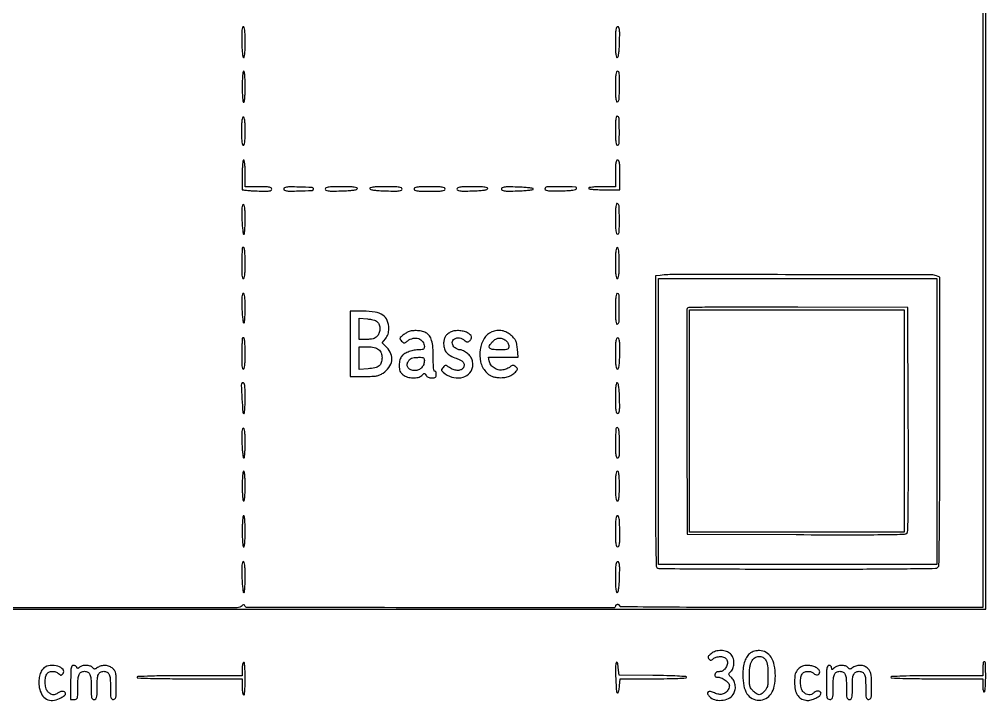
# Model space of a CAD drawing. Extents: x 0 to 1465, y 68 to 977.
# Drawn here: x 813 to 1465, y 68 to 528 of the extents above; entities that cross this region are included whole.
import ezdxf

# ---------------------------------------------------------------- set-up
doc = ezdxf.new("R2010")
doc.units = 0

msp = doc.modelspace()

# ---------------------------------------------------------------- linework, layer by layer
for points in [[(38.002529, 521), (38.010047, 130), (751.505024, 130), (1465, 130), (1465, 521), (1465, 912), (751.497505, 912), (37.99501, 912)], [(1432, 256.5), (1432, 160), (1338, 160), (1244, 160), (1244, 256.5), (1244, 353), (1338, 353), (1432, 353)], [(1410, 257), (1410, 182), (1337.5, 182), (1265, 182), (1265, 257), (1265, 332), (1337.5, 332), (1410, 332)]]:
    msp.add_lwpolyline(points, close=True)
for points in [[(1463, 911), (1463, 521), (1463, 131), (1340.5, 131, -0.000535), (1286.59136, 131.057717, -0.001505), (1248.875, 131.252041, -0.000129), (1218.487813, 131.507935, -0.411674), (1218, 132, 0.148195), (1217.884432, 132.381354, 0.098894), (1217.559375, 132.70625, 0.082425), (1217.073457, 132.925306, 0.064853), (1216.5, 133, 0.065356), (1215.926561, 132.924723, 0.082778), (1215.440625, 132.704074, 0.099048), (1215.115581, 132.376767, 0.147169), (1215, 131.992592, -0.414478), (1213.809082, 130.802749, -0.000046), (1090.072457, 130.926014, -0.000049), (966.408639, 131.072873, -0.314193), (964.703292, 132.265125, 0.065799), (964.41207, 132.820146, 0.245957), (964.072576, 132.994238, 0.16115), (963.624939, 132.841882, 0.027174), (962.925, 132.25, -0.191283), (959.511487, 130.893405, -0.00007), (820.845976, 130.874075, -0.000053), (681.720236, 130.888768, -0.291336)], [(676.537095, 131.051603, -0.00004), (535.426362, 130.9168, -0.000036), (394.197623, 130.803253, -0.414428)]]:
    msp.add_lwpolyline(points, format="xyb")
for points in [[(962.674828, 512.775315, 0.008128), (962.816754, 508.521542, 0.01699), (963.093323, 505.220449, 0.013344), (963.453641, 502.739925, 0.276249), (963.924828, 502.191724, 0.451457), (964.418954, 502.478843, 0.022884), (964.733068, 504.549823, 0.019793), (964.939831, 507.717204, 0.006401), (965, 512.416667, 0.005857), (964.940202, 517.521456, 0.023538), (964.720466, 520.633339, 0.035251), (964.35938, 522.530969, 0.340315), (963.75, 523.000257, 0.33984), (963.146843, 522.536973, 0.038983), (962.814923, 520.740427, 0.024579), (962.6484, 517.749485, 0.005892)], [(1215, 512.416667, 0.005304), (1215.055483, 507.18691, 0.025279), (1215.269735, 504.206545, 0.048701), (1215.638149, 502.556225, 0.415169), (1216.25, 502.247882, 0.256094), (1216.847368, 502.890192, 0.025935), (1217.267837, 505.009099, 0.02177), (1217.586956, 508.173712, 0.007237), (1217.784983, 512.831215, 0.004631), (1217.890045, 518.431987, 0.032964), (1217.737115, 521.140243, 0.087032), (1217.316354, 522.520275, 0.282481), (1216.534983, 523, 0.286637), (1215.742173, 522.504818, 0.077694), (1215.286259, 521.026311, 0.031345), (1215.053829, 518.175912, 0.004673)], [(963, 482.5, 0.007593), (963.065344, 478.197465, 0.016146), (963.27381, 474.875, 0.011579), (963.570757, 472.372518, 0.373418), (964, 472, 0.373418), (964.429243, 472.372518, 0.011579), (964.72619, 474.875, 0.016146), (964.934656, 478.197465, 0.007593), (965, 482.5, 0.007593), (964.934656, 486.802535, 0.016146), (964.72619, 490.125, 0.011579), (964.429243, 492.627482, 0.373418), (964, 493, 0.373418), (963.570757, 492.627482, 0.011579), (963.27381, 490.125, 0.016146), (963.065344, 486.802535, 0.007593)], [(1215, 482.416667, 0.0053), (1215.055448, 477.185877, 0.025293), (1215.269657, 474.206571, 0.048845), (1215.638163, 472.55837, 0.415686), (1216.25, 472.251178, 0.309946), (1217.510261, 473.919038, 0.009813), (1217.745995, 482.86424, 0.009512), (1217.636167, 491.791741, 0.405068), (1216.389454, 493, 0.315488), (1215.688918, 492.50912, 0.054514), (1215.282822, 490.845775, 0.027433), (1215.056755, 487.864638, 0.005209)], [(962.5, 452.5, 0.006718), (962.561028, 447.957971, 0.025995), (962.782895, 445.15, 0.040491), (963.14913, 443.446485, 0.330861), (963.75, 443, 0.330861), (964.35087, 443.446485, 0.040491), (964.717105, 445.15, 0.025995), (964.938972, 447.957971, 0.006718), (965, 452.5, 0.006718), (964.938972, 457.042029, 0.025995), (964.717105, 459.85, 0.040491), (964.35087, 461.553515, 0.330861), (963.75, 462, 0.330861), (963.14913, 461.553515, 0.040491), (962.782895, 459.85, 0.025995), (962.561028, 457.042029, 0.006718)], [(1215, 453.083333, 0.005912), (1215.059018, 448.09193, 0.026399), (1215.282486, 445.173915, 0.045813), (1215.664972, 443.469727, 0.325422), (1216.310262, 443, 0.403756), (1217.513171, 444.160557, 0.009722), (1217.65228, 452.6463, 0.010016), (1217.455933, 461.150926, 0.310982), (1216.25, 462.750103, 0.409245), (1215.641727, 462.452344, 0.052567), (1215.270664, 460.893114, 0.026543), (1215.055781, 458.053196, 0.005612)], [(963, 423.5, -0.000075), (962.999444, 419.805257, -0.000112), (962.997748, 416.570312, -0.000048), (962.995413, 413.802088, -0.002321), (962.992332, 413.25, 0.380322), (963.262093, 412.940331, 0.005327), (965.926669, 412.628081, 0.011638), (969.155694, 412.360349, 0.007022), (972.992332, 412.186019, 0.004603), (978.560235, 412.062629, 0.034316), (981.200479, 412.209723, 0.094425), (982.527372, 412.6385, 0.274056), (983, 413.436019, 0.259664), (982.555986, 414.233352, 0.095924), (981.311363, 414.706556, 0.037334), (978.877566, 414.944418, 0.005697), (974, 415), (965, 415), (965, 424, 0.009164), (964.933283, 427.639727, 0.018502), (964.722222, 430.5, 0.014491), (964.420765, 432.64481, 0.365646), (964, 433, 0.368504), (963.576184, 432.638562, 0.013417), (963.276316, 430.375, 0.017647), (963.066212, 427.360608, 0.008575)], [(1215, 424), (1215, 415), (1206, 415, 0.009164), (1202.360273, 414.933283, 0.018502), (1199.5, 414.722222, 0.014491), (1197.35519, 414.420765, 0.365646), (1197, 414, 0.373418), (1197.372518, 413.570757, 0.011579), (1199.875, 413.27381, 0.016146), (1203.197465, 413.065344, 0.007593), (1207.5, 413), (1218, 413), (1218, 423, 0.005163), (1217.944758, 428.350044, 0.032071), (1217.7125, 431.083333, 0.076301), (1217.26579, 432.52133, 0.286822), (1216.5, 433, 0.273642), (1215.743224, 432.552305, 0.084509), (1215.291667, 431.25, 0.035355), (1215.056738, 428.770516, 0.005946)], [(991, 413.5, 0.272669), (991.472537, 412.69792, 0.094849), (992.797757, 412.263352, 0.034451), (995.436428, 412.107849, 0.004617), (1001.004687, 412.215017, 0.004896), (1010.141899, 412.56487, 0.372859), (1011.126512, 413.504164, 0.428153), (1010.313854, 414.442187, 0.005003), (1001.25, 414.784983, 0.004476), (995.535819, 414.892677, 0.033664), (992.83682, 414.737556, 0.09255), (991.480325, 414.304097, 0.275933)], [(1019, 413.466168, 0.28896), (1019.494868, 412.681375, 0.082429), (1020.942626, 412.26331, 0.031456), (1023.776711, 412.110851, 0.004363), (1029.668646, 412.216168, 0.006769), (1034.584716, 412.413589, 0.020964), (1037.890347, 412.730561, 0.024777), (1040.097742, 413.148364, 0.259038), (1040.751979, 413.75, 0.420852), (1040.434486, 414.365275, 0.0453), (1038.693749, 414.731158, 0.024137), (1035.57366, 414.944809, 0.005026), (1030.083333, 415, 0.004403), (1024.032833, 414.946724, 0.029986), (1021.056478, 414.715402, 0.073827), (1019.509476, 414.26233, 0.29257)], [(1049.248021, 413.75, 0.259038), (1049.902258, 413.148364, 0.024777), (1052.109653, 412.730561, 0.020964), (1055.415284, 412.413589, 0.006769), (1060.331354, 412.216168, 0.004363), (1066.223289, 412.110851, 0.031456), (1069.057374, 412.26331, 0.082429), (1070.505132, 412.681375, 0.28896), (1071, 413.466168, 0.29257), (1070.490524, 414.26233, 0.073827), (1068.943522, 414.715402, 0.029986), (1065.967167, 414.946724, 0.004403), (1059.916667, 415, 0.005026), (1054.42634, 414.944809, 0.024137), (1051.306251, 414.731158, 0.0453), (1049.565514, 414.365275, 0.420852)], [(1079, 413.5, 0.292784), (1079.493192, 412.729954, 0.072528), (1081, 412.285714, 0.030643), (1083.860051, 412.054606, 0.004841), (1089.5, 412, 0.004841), (1095.139949, 412.054606, 0.030643), (1098, 412.285714, 0.072528), (1099.506808, 412.729954, 0.292784), (1100, 413.5, 0.292784), (1099.506808, 414.270046, 0.072528), (1098, 414.714286, 0.030643), (1095.139949, 414.945394, 0.004841), (1089.5, 415, 0.004841), (1083.860051, 414.945394, 0.030643), (1081, 414.714286, 0.072528), (1079.493192, 414.270046, 0.292784)], [(1108, 413.465017, 0.282481), (1108.479725, 412.683646, 0.087032), (1109.859757, 412.262885, 0.032964), (1112.568013, 412.109955, 0.004631), (1118.168785, 412.215017, 0.007237), (1122.826288, 412.413044, 0.02177), (1125.990901, 412.732163, 0.025935), (1128.109808, 413.152632, 0.256094), (1128.752118, 413.75, 0.415169), (1128.443775, 414.361851, 0.048701), (1126.793455, 414.730265, 0.025279), (1123.81309, 414.944517, 0.005304), (1118.583333, 415, 0.004673), (1112.824088, 414.946171, 0.031345), (1109.973689, 414.713741, 0.077694), (1108.495182, 414.257827, 0.286637)], [(1138, 413.5, 0.282767), (1138.495878, 412.693278, 0.087634), (1139.919071, 412.262862, 0.032105), (1142.743193, 412.108301, 0.004221), (1148.75, 412.216168, 0.007797), (1153.067688, 412.397575, 0.015321), (1156.491542, 412.700424, 0.009997), (1159.133056, 413.069593, 0.368417), (1159.5, 413.5, 0.368417), (1159.133056, 413.930407, 0.009997), (1156.491542, 414.299576, 0.015321), (1153.067688, 414.602425, 0.007797), (1148.75, 414.783832, 0.004221), (1142.743193, 414.891699, 0.032105), (1139.919071, 414.737138, 0.087634), (1138.495878, 414.306722, 0.282767)], [(1167.495635, 413.992937, 0.382695), (1167.663427, 413.057178, 0.129315), (1169.04887, 412.462963, 0.036924), (1172.339704, 412.218496, 0.005644), (1178.916974, 412.29053, 0.007919), (1183.216928, 412.454344, 0.023361), (1186.159133, 412.751423, 0.028795), (1188.12424, 413.159844, 0.251823), (1188.750307, 413.75, 0.499957), (1188.010744, 414.817908, 0.006611), (1178.682169, 415.04791, 0.007038), (1169.307557, 415.023102, 0.255475)], [(962.816413, 393.002179, 0.008745), (963.004912, 389.167254, 0.014432), (963.314121, 385.93814, 0.008074), (963.683305, 383.327356, 0.369049), (964.066413, 383, 0.377694), (964.440535, 383.329629, 0.008297), (964.72666, 385.927845, 0.014582), (964.933131, 389.153282, 0.008691), (965, 393, 0.006295), (964.939551, 397.801129, 0.024792), (964.718696, 400.750055, 0.0379), (964.354889, 402.54392, 0.335055), (963.75, 403.002179, 0.340106), (963.151554, 402.543521, 0.042054), (962.842475, 400.817044, 0.025322), (962.718812, 397.906059, 0.005862)], [(1215, 393.583333, 0.005444), (1215.057922, 388.263907, 0.025928), (1215.281532, 385.232098, 0.046552), (1215.669532, 383.484726, 0.325644), (1216.334865, 383, 0.404829), (1217.557413, 384.183866, 0.00906), (1217.683044, 393.138918, 0.009357), (1217.478446, 402.109392, 0.310624), (1216.25, 403.746069, 0.416115), (1215.638174, 403.439837, 0.048965), (1215.269592, 401.793408, 0.025305), (1215.05542, 398.814986, 0.005296)], [(962.962434, 373.75, 0.031275), (962.945052, 373.549828, 0.000071), (962.873501, 370.562424, 0.000475), (962.796581, 367.197337, 0.000296), (962.712434, 363.249743, 0.005826), (962.66709, 358.250546, 0.02458), (962.822087, 355.257065, 0.039314), (963.147425, 353.463809, 0.340555), (963.75, 352.999743, 0.339645), (964.358759, 353.467391, 0.035621), (964.720232, 355.349994, 0.023711), (964.940117, 358.438518, 0.005915), (965, 363.5, 0.007593), (964.934656, 367.802535, 0.016146), (964.72619, 371.125, 0.011579), (964.429243, 373.627482, 0.373418), (964, 374, 0.023523), (963.614141, 373.981837, 0.035607), (963.282715, 373.926562, 0.0392), (963.038198, 373.84694, 0.262942)], [(1215, 363.5, 0.005673), (1215.058817, 358.315942, 0.02508), (1215.280904, 355.27241, 0.041885), (1215.65739, 353.477111, 0.331491), (1216.297956, 353, 0.331861), (1216.93785, 353.477274, 0.042267), (1217.309151, 355.266534, 0.025127), (1217.521942, 358.306418, 0.005637), (1217.565408, 363.5, 0.005861), (1217.490844, 368.597282, 0.024165), (1217.26076, 371.672898, 0.037497), (1216.888483, 373.528923, 0.336359), (1216.267451, 374, 0.336765), (1215.647044, 373.528685, 0.037849), (1215.280177, 371.678915, 0.024212), (1215.059492, 368.606851, 0.005825)], [(1245.25, 355.223204), (1242, 354.873283), (1242, 256.54363, 0.000366), (1242.042573, 198.41204, 0.00363), (1242.255565, 174.00275, 0.00235), (1242.564981, 159.046781, 0.303594), (1243.581787, 157.606989, 0.090133), (1244.898478, 157.358366, 0.000111), (1272.081775, 157.178303, 0.000991), (1302.529013, 157.04371, 0.00061), (1338.381787, 157, 0.000573), (1384.857479, 157.053307, 0.002604), (1411.935976, 157.256437, 0.000802), (1431.224131, 157.532513, 0.194779), (1432.8, 158.2, 0.194981), (1433.468735, 159.780526, 0.00074), (1433.743836, 179.921382, 0.002497), (1433.946799, 208.17068, 0.000548), (1434, 256.732224), (1434, 354.064448), (1431.75, 354.924004, 0.091016), (1428.575624, 355.512745, 0.000062), (1340.438943, 355.665007, 0.000198), (1255.469576, 355.767622, 0.027023)], [(962.816413, 333.002179, 0.008745), (963.004912, 329.167254, 0.014432), (963.314121, 325.93814, 0.008074), (963.683305, 323.327356, 0.369049), (964.066413, 323, 0.377694), (964.440535, 323.329629, 0.008297), (964.72666, 325.927845, 0.014582), (964.933131, 329.153282, 0.008691), (965, 333, 0.006295), (964.939551, 337.801129, 0.024792), (964.718696, 340.750055, 0.0379), (964.354889, 342.54392, 0.335055), (963.75, 343.002179, 0.340106), (963.151554, 342.543521, 0.042054), (962.842475, 340.817044, 0.025322), (962.718812, 337.906059, 0.005862)], [(1215, 332.416667, 0.005299), (1215.055441, 327.185657, 0.025296), (1215.269641, 324.206576, 0.048875), (1215.638166, 322.558826, 0.415795), (1216.25, 322.251878, 0.312666), (1217.436244, 323.839747, 0.008743), (1217.599035, 332.850808, 0.008462), (1217.451947, 341.849004, 0.404503), (1216.262008, 343, 0.338371), (1215.644596, 342.528146, 0.036767), (1215.279811, 340.653473, 0.023881), (1215.059526, 337.553056, 0.005794)], [(1263.462514, 332.756415, 0.090589), (1263.267848, 331.710365, 0.000107), (1263.199722, 309.690947, 0.000976), (1263.176845, 285.036459, 0.0006), (1263.241438, 256), (1263.5, 180.5), (1337.122232, 180.243586, 0.000612), (1377.021832, 180.153447, 0.003971), (1397.118381, 180.29225, 0.002307), (1410.213425, 180.54714, 0.216803), (1411.878593, 181.353714, 0.170983), (1412.477721, 182.974705, 0.000977), (1412.698376, 199.454653, 0.002939), (1412.823575, 221.982943, 0.00077), (1412.756362, 258.110128), (1412.5, 333.5), (1338.221077, 333.756415, 0.000664), (1299.847088, 333.837955, 0.003543), (1278.89946, 333.706216, 0.001283), (1264.487657, 333.476442, 0.305946)], [(1036, 309), (1036, 287), (1045.352117, 287, 0.007915), (1050.618525, 287.083372, 0.036389), (1053.653439, 287.401392, 0.057893), (1055.882906, 288.073522, 0.046164), (1058.087548, 289.280015, 0.085762), (1062.074477, 293.100621, 0.121716), (1063.948864, 297.617446, 0.129903), (1063.448123, 302.268568, 0.105335), (1060.708391, 306.491609), (1057.416782, 309.783218), (1059.708391, 312.447373, 0.046064), (1060.746348, 313.906514, 0.051287), (1061.456532, 315.480915, 0.047829), (1061.864923, 317.25966, 0.032536), (1062, 319.333257, 0.096173), (1060.956773, 324.706795, 0.150615), (1058.009923, 328.332362, 0.109885), (1052.742245, 330.378082, 0.037902), (1044.54966, 331), (1036, 331)], [(1054.649858, 323.46417, -0.097288), (1055.692784, 321.233861, -0.078158), (1055.924548, 318.590094, -0.078674), (1055.334595, 316.019351, -0.10104), (1054, 314, -0.065976), (1052.779383, 313.065055, -0.06097), (1051.325, 312.45, -0.047884), (1049.469613, 312.107382, -0.02173), (1047, 312), (1042, 312), (1042, 319.12383), (1042, 326.24766), (1047.649858, 325.77913, -0.018269), (1050.305064, 325.460928, -0.040918), (1052.277935, 324.983157, -0.055522), (1053.703607, 324.328766, -0.099874)], [(1074.5, 316.829608, 0.016486), (1073.606874, 316.294872, 0.009625), (1072.571059, 315.598786, 0.009617), (1071.559818, 314.861194, 0.01606), (1070.741904, 314.197703, 0.026679), (1069.755858, 313.247293, 0.180451), (1069.5004, 312.631773, 0.171137), (1069.703611, 311.980974, 0.023484), (1070.620812, 310.866504, 0.029936), (1071.68124, 309.827115, 0.190942), (1072.378342, 309.581948, 0.143167), (1073.166071, 309.846108, 0.01464), (1074.763766, 311.028818, -0.114365), (1078.395109, 312.732961, -0.13627), (1082.159795, 312.507433, -0.154874), (1084.941449, 310.444953, -0.157657), (1086, 307.171259, -0.070393), (1085.842218, 306.056089, -0.180609), (1085.36419, 305.411997, -0.120269), (1084.428397, 305.085629, -0.02405), (1082.649223, 305, 0.044189), (1079.187808, 304.693485, 0.041127), (1075.746713, 303.782312, 0.043656), (1072.77336, 302.42473, 0.084185), (1070.75, 300.776623, 0.070691), (1070.020451, 299.65854, 0.041685), (1069.467078, 298.159635, 0.037372), (1069.116869, 296.392386, 0.03024), (1069, 294.461796, 0.02654), (1069.12178, 292.169109, 0.071373), (1069.522634, 290.590277, 0.082921), (1070.308599, 289.327137, 0.045584), (1071.634859, 288.07258, 0.095551), (1074.515094, 286.587739, 0.064655), (1078.17397, 286.011014, 0.066591), (1081.720748, 286.387592, 0.124842), (1084.253248, 287.729186, -0.014424), (1085.457411, 288.757345, -0.171109), (1086.027638, 288.958373, -0.239641), (1086.496496, 288.719966, -0.029951), (1087.131679, 287.729186, 0.098846), (1087.728348, 287.03114, 0.062797), (1088.648037, 286.478526, 0.056173), (1089.791083, 286.120674, 0.04783), (1091.04969, 286, 0.031285), (1092.6388, 286.099527, 0.148425), (1093.461773, 286.466843, 0.170918), (1093.877656, 287.197022, 0.044823), (1094, 288.559017, 0.035659), (1093.931329, 289.520664, 0.083483), (1093.712684, 290.205217, 0.1651), (1093.384801, 290.521766, 0.253782), (1093, 290.5, -0.516511), (1092.561252, 290.68548, -0.026016), (1092.260148, 292.490686, -0.020865), (1092.059668, 295.288574, -0.007452), (1092, 299.29176, 0.016519), (1091.758113, 306.611474, 0.054898), (1090.917481, 311.345107, 0.08821), (1089.365764, 314.466014, 0.114541), (1086.941243, 316.530385, 0.070596), (1084.091229, 317.526665, 0.042848), (1080.535228, 317.918296, 0.043281), (1077.063366, 317.701157, 0.089624)], [(1103.5, 316.845268, 0.054708), (1101.42011, 315.392178, 0.084019), (1100.034932, 313.693315, 0.08127), (1099.257192, 311.590194, 0.048042), (1099, 308.919654, 0.075777), (1099.493014, 305.685285, 0.10501), (1100.925271, 303.135439, 0.086969), (1103.503975, 301.066055, 0.03855), (1107.491744, 299.25792, -0.039591), (1110.73823, 297.777753, -0.121321), (1112.497488, 296.144165, -0.193469), (1112.855965, 294.364261, -0.128005), (1111.960131, 292.451961, -0.142988), (1110.34477, 291.360955, -0.09237), (1108.090001, 291.075909, -0.077897), (1105.526252, 291.632934, -0.062419), (1103.036097, 292.974297, 0.013553), (1101.270332, 294.160856, 0.132721), (1100.420277, 294.424432, 0.187554), (1099.690476, 294.171164, 0.032611), (1098.623631, 293.136611, 0.023467), (1097.704122, 292.019412, 0.170897), (1097.49999, 291.366885, 0.179879), (1097.755067, 290.748608, 0.026552), (1098.741904, 289.790813, 0.103325), (1104.458407, 286.582326, 0.118111), (1110.700474, 286.142156, 0.137285), (1115.800429, 288.528162, 0.162439), (1118.517183, 293.078235, 0.044836), (1118.69148, 294.447709, 0.029289), (1118.657093, 296.040893, 0.029428), (1118.438562, 297.603132, 0.048758), (1118.051579, 298.875478, 0.088804), (1116.703234, 300.979817, 0.049282), (1114.414939, 303.008479, 0.049682), (1111.831336, 304.513808, 0.107481), (1109.595708, 305, -0.092214), (1108.841986, 305.1402, -0.035498), (1107.874507, 305.594232, -0.033652), (1106.868926, 306.248795, -0.035287), (1105.977082, 307.022918, -0.20759), (1104.851056, 309.874917, -0.253635), (1106.281281, 312.315218, -0.176903), (1109.74009, 312.993677, -0.145789), (1113.152502, 311.361988, 0.033101), (1114.156577, 310.567507, 0.123185), (1114.905904, 310.287105, 0.147499), (1115.620545, 310.417107, 0.055029), (1116.481242, 310.984433, 0.091582), (1117.673873, 312.413615, 0.194355), (1117.855915, 313.818735, 0.155857), (1116.994253, 315.180027, 0.055058), (1115.04966, 316.47432, 0.062731), (1112.267743, 317.495954, 0.048675), (1109.066153, 317.912502, 0.05005), (1105.966279, 317.701664, 0.083336)], [(1131.5, 317.045972, 0.158736), (1126.343998, 312.640683, 0.100123), (1123.610325, 305.1361, 0.095446), (1123.947436, 296.831078, 0.128433), (1127.450417, 290.205573, 0.029886), (1129.315672, 288.399709, 0.065293), (1130.977852, 287.31292, 0.062643), (1132.907849, 286.665745, 0.025662), (1135.646422, 286.259953, 0.047408), (1139.403638, 286.256013, 0.059849), (1142.798231, 286.991092, 0.064689), (1145.707501, 288.439759, 0.071841), (1148.035086, 290.542276, 0.037207), (1148.724452, 291.511285, 0.178611), (1148.850618, 292.165643, 0.164932), (1148.524927, 292.776335, 0.03065), (1147.532114, 293.600176, 0.034306), (1146.441955, 294.287891, 0.134871), (1145.674714, 294.464365, 0.137823), (1144.934505, 294.222377, 0.036435), (1143.943889, 293.44922, -0.060048), (1143.056059, 292.821254, -0.026498), (1141.754994, 292.204481, -0.025761), (1140.289992, 291.689254, -0.031459), (1138.873715, 291.366933, -0.099589), (1135.903168, 291.478824, -0.088843), (1133.071999, 292.720781, -0.090376), (1130.886293, 294.843913, -0.108112), (1129.759551, 297.477497), (1129.277344, 300), (1139.262502, 300), (1149.24766, 300), (1148.777894, 305.664758, 0.01979), (1148.380666, 308.89618, 0.066703), (1147.762824, 310.928743, 0.07317), (1146.664351, 312.626083, 0.027134), (1144.66875, 314.664758, 0.06534), (1141.692137, 316.751043, 0.075629), (1138.419563, 317.871468, 0.07603), (1134.976314, 317.964878, 0.066988)], [(962.962434, 312.75, 0.031275), (962.945052, 312.549828, 0.000071), (962.873501, 309.562424, 0.000475), (962.796581, 306.197337, 0.000296), (962.712434, 302.249743, 0.005826), (962.66709, 297.250546, 0.02458), (962.822087, 294.257065, 0.039314), (963.147425, 292.463809, 0.340555), (963.75, 291.999743, 0.339645), (964.358759, 292.467391, 0.035621), (964.720232, 294.349994, 0.023711), (964.940117, 297.438518, 0.005915), (965, 302.5, 0.007593), (964.934656, 306.802535, 0.016146), (964.72619, 310.125, 0.011579), (964.429243, 312.627482, 0.373418), (964, 313, 0.023523), (963.614141, 312.981837, 0.035607), (963.282715, 312.926562, 0.0392), (963.038198, 312.84694, 0.262942)], [(1055.089216, 305.128841, -0.055359), (1056.149027, 304.056522, -0.068131), (1056.863025, 302.845916, -0.062202), (1057.26738, 301.399398, -0.037101), (1057.4, 299.614555, -0.076468), (1056.893935, 296.324913, -0.150064), (1055.405572, 294.164173, -0.114728), (1052.637602, 292.856835, -0.035161), (1048.030286, 292.19581), (1042, 291.759618), (1042, 299.379809), (1042, 307), (1047.389216, 307, -0.020841), (1049.976754, 306.892102, -0.038779), (1052.04797, 306.556004, -0.047584), (1053.720953, 305.976449, -0.063104)], [(1140.777494, 311.443296, -0.061948), (1141.64773, 310.657029, -0.051334), (1142.363308, 309.632606, -0.0525), (1142.83986, 308.512485, -0.074473), (1143, 307.443296, -0.082726), (1142.76735, 306.046772, -0.223906), (1142.084915, 305.343973, -0.083625), (1140.592856, 305.052857, -0.006457), (1136.5, 305, -0.024895), (1131.870251, 305.230654, -0.208142), (1130.082086, 306.230836, -0.313626), (1130.011128, 307.896704, -0.047269), (1132.174314, 310.685549, -0.074629), (1134.143495, 312.238043, -0.108116), (1136.249863, 312.89712, -0.105892), (1138.471521, 312.62214, -0.069328)], [(1215, 302.5, 0.005247), (1215.056775, 297.090206, 0.027734), (1215.283167, 294.134403, 0.055564), (1215.690881, 292.489101, 0.313964), (1216.393014, 292, 0.312718), (1217.098657, 292.489173, 0.053461), (1217.528013, 294.159227, 0.027522), (1217.795681, 297.132258, 0.005397), (1217.924351, 302.5, 0.0046), (1217.947176, 308.244246, 0.031679), (1217.753929, 311.058394, 0.080467), (1217.317268, 312.508508, 0.286938), (1216.531337, 313, 0.286397), (1215.741519, 312.507173, 0.077719), (1215.28646, 311.035812, 0.031481), (1215.054, 308.20308, 0.004734)], [(1086, 297.722506, -0.088619), (1085.524067, 295.058312, -0.104547), (1084.161916, 292.894732, -0.106331), (1082.061948, 291.492619, -0.094489), (1079.47848, 291, -0.088131), (1076.872735, 291.462891, -0.142441), (1075.072036, 292.788522, -0.163465), (1074.410609, 294.724862, -0.124765), (1074.953357, 296.912847, -0.066699), (1076.019412, 298.391688, -0.105883), (1077.300985, 299.272265, -0.073411), (1079.165198, 299.737334, -0.019221), (1082.25, 299.921053, -0.018221), (1084.348642, 299.888755, -0.120184), (1085.347029, 299.589683, -0.197836), (1085.841375, 298.939267, -0.064909)], [(962.916667, 282.587612, 0.211737), (962.374539, 281.203241, 0.002932), (962.835499, 271.977885, 0.002247), (963.400019, 262.624569, 0.395366), (964.066413, 262, 0.379629), (964.442795, 262.333891, 0.007706), (964.727772, 265.061737, 0.013972), (964.933496, 268.44467, 0.008199), (965, 272.5, 0.007323), (964.912394, 278.480956, 0.04362), (964.54989, 281.579116, 0.18541), (963.858712, 282.656699, 0.369017)], [(1215, 272.583333, 0.004673), (1215.053829, 266.824088, 0.031345), (1215.286259, 263.973689, 0.077694), (1215.742173, 262.495182, 0.286637), (1216.534983, 262, 0.282481), (1217.316354, 262.479725, 0.087032), (1217.737115, 263.859757, 0.032964), (1217.890045, 266.568013, 0.004631), (1217.784983, 272.168785, 0.007237), (1217.586956, 276.826288, 0.02177), (1217.267837, 279.990901, 0.025935), (1216.847368, 282.109808, 0.256094), (1216.25, 282.752118, 0.415169), (1215.638149, 282.443775, 0.048701), (1215.269735, 280.793455, 0.025279), (1215.055483, 277.81309, 0.005304)], [(962.816413, 242.002179, 0.008745), (963.004912, 238.167254, 0.014432), (963.314121, 234.93814, 0.008074), (963.683305, 232.327356, 0.369049), (964.066413, 232, 0.377694), (964.440535, 232.329629, 0.008297), (964.72666, 234.927845, 0.014582), (964.933131, 238.153282, 0.008691), (965, 242, 0.006295), (964.939551, 246.801129, 0.024792), (964.718696, 249.750055, 0.0379), (964.354889, 251.54392, 0.335055), (963.75, 252.002179, 0.340106), (963.151554, 251.543521, 0.042054), (962.842475, 249.817044, 0.025322), (962.718812, 246.906059, 0.005862)], [(1215.63948, 252.306147, 0.178383), (1215.383547, 251.751534, 0.004577), (1215.187847, 248.965972, 0.009177), (1215.04631, 245.648017, 0.00607), (1215, 241.833333, 0.00526), (1215.055371, 236.570118, 0.032724), (1215.288267, 233.883272, 0.078487), (1215.737563, 232.473581, 0.283661), (1216.505159, 232, 0.287462), (1217.268882, 232.478634, 0.08109), (1217.68811, 233.887024, 0.032339), (1217.859128, 236.605311, 0.004864), (1217.795989, 242.070257, 0.006084), (1217.588991, 248.256611, 0.040529), (1217.199842, 251.313282, 0.179587), (1216.535497, 252.365828, 0.375769)], [(963, 213, 0.008055), (963.065757, 208.918453, 0.016864), (963.275, 205.75, 0.012451), (963.573367, 203.367196, 0.371083), (964, 203, 0.371083), (964.426633, 203.367196, 0.012451), (964.725, 205.75, 0.016864), (964.934243, 208.918453, 0.008055), (965, 213, 0.008055), (964.934243, 217.081547, 0.016864), (964.725, 220.25, 0.012451), (964.426633, 222.632804, 0.371083), (964, 223, 0.371083), (963.573367, 222.632804, 0.012451), (963.275, 220.25, 0.016864), (963.065757, 217.081547, 0.008055)], [(1215, 213, 0.005824), (1215.058455, 207.982008, 0.027516), (1215.283532, 205.113888, 0.050834), (1215.676558, 203.471701, 0.318758), (1216.341283, 203, 0.318684), (1217.006181, 203.47169, 0.050722), (1217.400388, 205.115242, 0.027503), (1217.627665, 207.984243, 0.005833), (1217.689831, 213, 0.005781), (1217.635254, 218.03658, 0.027741), (1217.412036, 220.897501, 0.052037), (1217.017785, 222.527509, 0.317436), (1216.348548, 223, 0.317364), (1215.679135, 222.527517, 0.051924), (1215.283714, 220.896154, 0.027728), (1215.058302, 218.034348, 0.00579)], [(963, 182.5, 0.007593), (963.065344, 178.197465, 0.016146), (963.27381, 174.875, 0.011579), (963.570757, 172.372518, 0.373418), (964, 172, 0.373418), (964.429243, 172.372518, 0.011579), (964.72619, 174.875, 0.016146), (964.934656, 178.197465, 0.007593), (965, 182.5, 0.007593), (964.934656, 186.802535, 0.016146), (964.72619, 190.125, 0.011579), (964.429243, 192.627482, 0.373418), (964, 193, 0.373418), (963.570757, 192.627482, 0.011579), (963.27381, 190.125, 0.016146), (963.065344, 186.802535, 0.007593)], [(1215, 182.5, 0.004799), (1215.05437, 176.835399, 0.030968), (1215.286003, 173.985963, 0.074528), (1215.734428, 172.493126, 0.290319), (1216.512129, 172, 0.290794), (1217.28694, 172.492245, 0.076519), (1217.721314, 173.968854, 0.031117), (1217.923401, 176.804503, 0.004697), (1217.920773, 182.5, 0.005294), (1217.810088, 187.913522, 0.028007), (1217.552296, 190.86814, 0.056324), (1217.123441, 192.509559, 0.310078), (1216.408644, 193, 0.310949), (1215.696524, 192.509731, 0.057953), (1215.283539, 190.886506, 0.028164), (1215.056449, 187.944912, 0.005183)], [(962.814338, 151.50211, 0.008348), (963.002183, 147.475467, 0.01379), (963.31119, 144.084995, 0.007398), (963.680392, 141.330928, 0.371484), (964.064338, 141, 0.379452), (964.442409, 141.33518, 0.007812), (964.727722, 144.055501, 0.014041), (964.933528, 147.436555, 0.008179), (965, 151.5, 0.005918), (964.940097, 156.560947, 0.023703), (964.720188, 159.65005, 0.035577), (964.35873, 161.533672, 0.339286), (963.75, 162.00211, 0.344373), (963.147604, 161.533024, 0.039269), (962.840696, 159.716512, 0.024174), (962.716943, 156.665415, 0.005531)], [(1215, 151.416667, 0.005304), (1215.055483, 146.18691, 0.025279), (1215.269735, 143.206545, 0.048701), (1215.638149, 141.556225, 0.415169), (1216.25, 141.247882, 0.256094), (1216.847368, 141.890192, 0.025935), (1217.267837, 144.009099, 0.02177), (1217.586956, 147.173712, 0.007237), (1217.784983, 151.831215, 0.004631), (1217.890045, 157.431987, 0.032964), (1217.737115, 160.140243, 0.087032), (1217.316354, 161.520275, 0.282481), (1216.534983, 162, 0.286637), (1215.742173, 161.504818, 0.077694), (1215.286259, 160.026311, 0.031345), (1215.053829, 157.175912, 0.004673)], [(1279.597221, 99.897814, 0.021977), (1278.265059, 98.751708, 0.104411), (1277.693599, 97.931134, 0.1791), (1277.659536, 97.188049, 0.096319), (1278.105745, 96.372586, 0.045391), (1278.811333, 95.664234, 0.18514), (1279.375889, 95.470546, 0.14939), (1280.001577, 95.686413, 0.026695), (1280.972123, 96.474772, -0.07288), (1281.846114, 97.060035, -0.035394), (1283.100262, 97.551964, -0.034159), (1284.504134, 97.887711, -0.041638), (1285.850179, 98, -0.113358), (1288.553676, 97.379094, -0.16432), (1290.285405, 95.67541, -0.158901), (1290.662809, 93.222554, -0.104765), (1289.618798, 90.540964, -0.034966), (1288.872697, 89.559399, -0.036844), (1288.009106, 88.709689, -0.039596), (1287.159391, 88.097289, -0.11574), (1286.476947, 87.875, 0.001117), (1285.821398, 87.818043, 0.000745), (1285.070689, 87.75, 0.00075), (1284.342783, 87.681829, 0.001471), (1283.763695, 87.625, 0.122072), (1283.265846, 87.446813, 0.071625), (1282.791555, 87.022656, 0.06465), (1282.411486, 86.428409, 0.062492), (1282.190371, 85.75, 0.087146), (1282.176915, 84.929669, 0.186377), (1282.490025, 84.390312, 0.132879), (1283.181386, 84.08811, 0.036985), (1284.370912, 84, -0.072494), (1285.534537, 83.830397, -0.033734), (1286.967154, 83.296201, -0.032527), (1288.422467, 82.521105, -0.039007), (1289.673884, 81.60409, -0.024598), (1291.171909, 80.181569, -0.106886), (1291.807375, 79.142994, -0.127847), (1291.898264, 78.034622, -0.041817), (1291.479648, 76.435804, -0.111834), (1290.010464, 74.104911, -0.121678), (1287.720628, 72.721458, -0.11072), (1284.870307, 72.490724, -0.080919), (1281.827557, 73.436139, 0.053499), (1279.24391, 74.39639, 0.217028), (1277.632487, 74.105691, 0.350471), (1277.276911, 72.917175, 0.088247), (1278.427321, 71.080309, 0.139534), (1281.890032, 68.919217, 0.08933), (1286.637394, 68.430946, 0.088577), (1291.294358, 69.631915, 0.13346), (1294.496899, 72.299035, 0.093157), (1295.722915, 75.006276, 0.081602), (1295.960923, 78.106847, 0.081672), (1295.194517, 81.118213, 0.093572), (1293.522727, 83.568182, -0.012309), (1291.954879, 85.215182, -0.157378), (1291.608673, 85.982236, -0.204184), (1291.827529, 86.712824, -0.022882), (1293.022727, 88.022727, 0.120288), (1294.575181, 90.577879, 0.083973), (1295.044371, 93.931728, 0.083237), (1294.383898, 97.281872, 0.114462), (1292.685549, 99.825686, 0.110846), (1289.931272, 101.452064, 0.076926), (1286.349025, 102.02671, 0.074847), (1282.660354, 101.492197, 0.093571)], [(1306.116873, 100.369307, 0.093461), (1303.89412, 98.09258, 0.063985), (1302.288638, 94.845804, 0.052131), (1301.317028, 90.644395, 0.030784), (1301, 85.5, 0.04752), (1301.69409, 78.213289, 0.096944), (1303.834263, 72.904654, 0.127909), (1307.339183, 69.705256, 0.121955), (1312.023502, 68.545455, 0.124248), (1316.594753, 69.699205, 0.12274), (1320.095383, 72.887373, 0.095663), (1322.272253, 78.078463, 0.051627), (1322.988846, 85, 0.049769), (1322.281244, 92.091189, 0.091184), (1320.129581, 97.466092, 0.119602), (1316.699585, 100.792566, 0.133791), (1312.267961, 102, 0.036541), (1310.633589, 101.880398, 0.028269), (1308.884113, 101.520984, 0.028976), (1307.281785, 100.995176, 0.059068)], [(1316.443296, 95.777494, -0.081168), (1317.161424, 94.287169, -0.035137), (1317.636482, 92.130427, -0.0259), (1317.914618, 89.204396, -0.010746), (1318, 85.232039, -0.007882), (1317.923118, 80.355493, -0.048137), (1317.602544, 77.859342, -0.084778), (1316.88781, 76.135678, -0.05585), (1315.545455, 74.454545, -0.031398), (1313.494756, 72.646404, -0.165016), (1312.095152, 72.162677, -0.15392), (1310.634929, 72.613995, -0.026296), (1308.305764, 74.413416, -0.046924), (1306.710527, 76.069616, -0.102045), (1305.915571, 77.636591, -0.058668), (1305.576217, 79.898815, -0.007925), (1305.5, 84.707395, -0.011655), (1305.591311, 88.624203, -0.02984), (1305.892092, 91.443661, -0.041143), (1306.432831, 93.577562, -0.062486), (1307.273053, 95.293979, -0.110845), (1309.289006, 97.248658, -0.124767), (1311.862181, 98.047252, -0.129644), (1314.430006, 97.512889, -0.124833)], [(829.061432, 90.25, 0.10745), (827.310172, 88.065798, 0.058423), (826.141553, 84.814339, 0.052888), (825.668882, 80.979693, 0.049498), (825.992277, 77.042235, 0.085557), (827.75801, 72.228364, 0.139663), (830.85517, 69.219117, 0.14491), (834.983211, 68.357993, 0.094823), (839.699702, 69.669631, 0.019141), (841.138447, 70.453008, 0.023806), (842.408588, 71.293324, 0.023126), (843.386327, 72.081288, 0.137789), (843.737804, 72.626793, 0.268297), (843.486716, 73.720153, 0.163779), (842.288251, 74.368879, 0.104704), (840.449351, 74.300464, 0.091549), (838.696243, 73.499794, -0.046209), (836.735731, 72.380764, -0.125876), (835.174379, 72.103297, -0.128898), (833.694604, 72.611716, -0.049559), (832, 74, -0.123148), (830.666748, 76.222512, -0.053922), (830.021821, 79.621105, -0.053029), (830.115821, 83.21296, -0.090061), (831.035184, 86.065741, -0.158363), (832.420434, 87.396354, -0.100344), (834.608038, 87.957618, -0.091744), (837.021187, 87.637601, -0.105576), (839.027877, 86.474772, 0.026765), (840.03551, 85.656519, 0.168091), (840.660263, 85.466363, 0.180328), (841.244309, 85.709466, 0.031717), (842.074185, 86.589387, 0.372707), (842.018715, 89.256663, 0.141499), (838.596818, 91.379937, 0.088472), (833.214046, 91.907726, 0.151684)], [(847.1536, 80.5), (847.116772, 69), (849.558386, 69, 0.102803), (850.96264, 69.291806, 0.222288), (851.676457, 70.099848, 0.067333), (851.953752, 71.914478, 0.004294), (852, 77.3, -0.015443), (852.17482, 82.958677, -0.084283), (852.870417, 85.930342, -0.172971), (854.251288, 87.440653, -0.122504), (856.5, 88, -0.122504), (858.748712, 87.440653, -0.172971), (860.129583, 85.930342, -0.084283), (860.82518, 82.958677, -0.015443), (861, 77.3, 0.005061), (861.050624, 72.299096, 0.054105), (861.310241, 70.2875, 0.17431), (861.919788, 69.36039, 0.162414), (863, 69, 0.162414), (864.080212, 69.36039, 0.17431), (864.689759, 70.2875, 0.054105), (864.949376, 72.299096, 0.005061), (865, 77.3, -0.015443), (865.17482, 82.958677, -0.084283), (865.870417, 85.930342, -0.172971), (867.251288, 87.440653, -0.122504), (869.5, 88, -0.122504), (871.748712, 87.440653, -0.172971), (873.129583, 85.930342, -0.084283), (873.82518, 82.958677, -0.015443), (874, 77.3, 0.005061), (874.050624, 72.299096, 0.054105), (874.310241, 70.2875, 0.17431), (874.919788, 69.36039, 0.162414), (876, 69, 0.177405), (877.086541, 69.398043, 0.1658), (877.696385, 70.415711, 0.048594), (877.95157, 72.641507, 0.00426), (878, 78.325686, 0.006287), (877.930835, 83.826322, 0.043391), (877.629667, 86.507087, 0.085754), (876.952353, 88.254951, 0.069066), (875.685549, 89.825686, 0.092288), (873.410869, 91.284115, 0.079993), (870.645825, 91.921141, 0.079651), (867.809638, 91.658966, 0.090211), (865.329699, 90.518377, -0.022054), (864.095046, 89.732374, -0.131452), (863.36383, 89.536754, -0.174885), (862.742245, 89.761025, -0.046418), (861.984748, 90.518377, 0.155245), (860.354494, 91.563414, 0.059073), (857.651283, 91.955391, 0.058781), (854.893128, 91.702489, 0.137715), (853.075, 90.75, -0.026382), (852.3676, 90.149887, -0.164145), (851.923333, 90, -0.247772), (851.586056, 90.178067, -0.062037), (851.291667, 90.75, 0.112748), (850.981152, 91.228115, 0.067281), (850.432917, 91.632812, 0.061989), (849.742491, 91.90675, 0.063559), (849.011881, 92, 0.240141), (848.0292, 91.499154, 0.117506), (847.474954, 90.166535, 0.035754), (847.223549, 87.340501, 0.003512)], [(963, 89.5), (963, 85), (927.5, 85, 0.001935), (912.130023, 84.940524, 0.005106), (901.125, 84.742958, 0.001408), (892.458645, 84.474412, 0.40435), (892, 84, 0.40435), (892.458645, 83.525588, 0.001408), (901.125, 83.257042, 0.005106), (912.130023, 83.059476, 0.001935), (927.5, 83), (963, 83), (963, 77.5, 0.017105), (963.072146, 75.39166, 0.027868), (963.29375, 73.615625, 0.026982), (963.608967, 72.292067, 0.332234), (964, 72, 0.375539), (964.43167, 72.377449, 0.010792), (964.727273, 75, 0.015486), (964.935032, 78.476434, 0.007181), (965, 83, 0.007181), (964.935032, 87.523566, 0.015486), (964.727273, 91, 0.010792), (964.43167, 93.622551, 0.375539), (964, 94, 0.31052), (963.611488, 93.732972, 0.036969), (963.29375, 92.678125, 0.033738), (963.072283, 91.224757, 0.020945)], [(1215.658217, 93.924983, 0.112036), (1215.024862, 91.02457, 0.00826), (1215.226786, 82.841191, 0.004425), (1215.654702, 74.296928, 0.397068), (1216.5, 73.5, 0.301987), (1216.906838, 73.770377, 0.032412), (1217.295782, 74.895313, 0.031283), (1217.615636, 76.429538, 0.01973), (1217.804791, 78.25), (1218.109582, 83), (1240.554791, 83, 0.003252), (1249.994593, 83.061396, 0.00767), (1257.031333, 83.260929, 0.002917), (1262.578637, 83.535867, 0.398092), (1263, 83.981226, 0.395092), (1262.582658, 84.42694, 0.002709), (1256.885198, 84.770957, 0.00748), (1249.728558, 85.056875, 0.003289), (1240.25, 85.231226), (1217.5, 85.5), (1216.948058, 90.5, 0.011707), (1216.667408, 92.592011, 0.050894), (1216.348036, 93.799994, 0.253337), (1216.006368, 94.096285, 0.351157)], [(1338.454545, 89.545455, 0.050357), (1337.162497, 87.963188, 0.079242), (1336.439111, 86.369033, 0.054119), (1336.093404, 84.222773, 0.012893), (1336, 80.601218, 0.044207), (1336.438568, 75.650468, 0.094437), (1337.803783, 72.07804, 0.117167), (1340.151235, 69.736288, 0.093625), (1343.5, 68.459698, 0.097702), (1346.215753, 68.506647, 0.045901), (1349.580566, 69.561563, 0.045122), (1352.537643, 71.122645, 0.174325), (1353.773607, 72.749474, 0.247234), (1353.561864, 73.911618, 0.181992), (1352.423188, 74.603156, 0.121342), (1350.693171, 74.506586, 0.110015), (1349.134014, 73.621281, -0.074679), (1347.347224, 72.434007, -0.123228), (1345.577589, 72.089664, -0.118255), (1343.802754, 72.61631, -0.065475), (1342, 74, -0.123148), (1340.666748, 76.222512, -0.053922), (1340.021821, 79.621105, -0.053029), (1340.115821, 83.21296, -0.090061), (1341.035184, 86.065741, -0.165148), (1342.457445, 87.396193, -0.090855), (1344.795557, 87.977057, -0.088879), (1347.236783, 87.695066, -0.1475), (1348.950668, 86.559441, 0.136581), (1350.109605, 85.755306, 0.144771), (1351.48964, 85.689614, 0.161823), (1352.577494, 86.372922, 0.173997), (1353, 87.550285, 0.197143), (1352.349321, 89.136419, 0.074759), (1350.396953, 90.599072, 0.063454), (1347.677463, 91.644462, 0.060136), (1344.732039, 92, 0.037359), (1342.833101, 91.857916, 0.055899), (1341.227437, 91.428972, 0.058216), (1339.804207, 90.671608, 0.045047)], [(1357.5, 80.502213, 0.002821), (1357.542143, 73.033456, 0.04551), (1357.798946, 70.530489, 0.182867), (1358.479353, 69.432909, 0.164845), (1359.75, 69.001404, 0.125297), (1361.009744, 69.321287, 0.20481), (1361.682271, 70.172264, 0.061691), (1361.952075, 72.065739, 0.004578), (1362, 77.3, -0.015443), (1362.17482, 82.958677, -0.084283), (1362.870417, 85.930342, -0.172971), (1364.251288, 87.440653, -0.122504), (1366.5, 88, -0.122504), (1368.748712, 87.440653, -0.172971), (1370.129583, 85.930342, -0.084283), (1370.82518, 82.958677, -0.015443), (1371, 77.3, 0.005061), (1371.050624, 72.299096, 0.054105), (1371.310241, 70.2875, 0.17431), (1371.919788, 69.36039, 0.162414), (1373, 69, 0.162414), (1374.080212, 69.36039, 0.17431), (1374.689759, 70.2875, 0.054105), (1374.949376, 72.299096, 0.005061), (1375, 77.3, -0.015443), (1375.17482, 82.958677, -0.084283), (1375.870417, 85.930342, -0.172971), (1377.251288, 87.440653, -0.122504), (1379.5, 88, -0.122504), (1381.748712, 87.440653, -0.172971), (1383.129583, 85.930342, -0.084283), (1383.82518, 82.958677, -0.015443), (1384, 77.3, 0.005061), (1384.050624, 72.299096, 0.054105), (1384.310241, 70.2875, 0.17431), (1384.919788, 69.36039, 0.162414), (1386, 69, 0.17077), (1387.083783, 69.381275, 0.169689), (1387.693599, 70.358143, 0.050928), (1387.950655, 72.487822, 0.004588), (1388, 77.865141, 0.008258), (1387.919677, 82.728371, 0.036336), (1387.617249, 85.579712, 0.060145), (1386.999958, 87.586216, 0.062058), (1385.92742, 89.365141, 0.106068), (1383.792126, 91.138034, 0.09357), (1381.019313, 91.980569, 0.090258), (1378.042582, 91.766961, 0.090079), (1375.329699, 90.518377, -0.022054), (1374.095046, 89.732374, -0.131452), (1373.36383, 89.536754, -0.174885), (1372.742245, 89.761025, -0.046418), (1371.984748, 90.518377, 0.153971), (1370.280425, 91.616888, 0.071602), (1367.641888, 91.945829, 0.068982), (1364.888919, 91.510935, 0.110734), (1362.828741, 90.345012, -0.007828), (1361.68138, 89.338887, -0.177905), (1361.276247, 89.190025, -0.38433), (1361.049016, 89.394959, -0.025779), (1361, 90.345012, 0.104876), (1360.86606, 90.97655, 0.099091), (1360.485938, 91.514085, 0.096419), (1359.918019, 91.874509, 0.09347), (1359.25, 92.000808, 0.254205), (1358.314104, 91.492678, 0.106524), (1357.788028, 90.108827, 0.034134), (1357.548926, 87.227427, 0.003637)], [(1463.666667, 94.333333, 0.147809), (1463.405725, 93.846353, 0.016466), (1463.195833, 92.589583, 0.018893), (1463.048689, 91.041585, 0.014248), (1463, 89.333333), (1463, 85), (1432, 85, 0.002237), (1418.623046, 84.940164, 0.005825), (1409, 84.741935, 0.001812), (1401.452841, 84.471089, 0.402692), (1401, 84, 0.402692), (1401.452841, 83.528911, 0.001812), (1409, 83.258065, 0.005825), (1418.623046, 83.059836, 0.002237), (1432, 83), (1463, 83), (1463, 78.5, 0.020945), (1463.072283, 76.775243, 0.033738), (1463.29375, 75.321875, 0.036969), (1463.611488, 74.267028, 0.31052), (1464, 74, 0.373418), (1464.429243, 74.372518, 0.011579), (1464.72619, 76.875, 0.016146), (1464.934656, 80.197465, 0.007593), (1465, 84.5, 0.00201), (1464.97203, 91.456034, 0.031693), (1464.802973, 93.81954, 0.250285), (1464.34986, 94.44722, 0.320448)]]:
    msp.add_lwpolyline(points, format="xyb", close=True)

doc.saveas('drawing.dxf')
